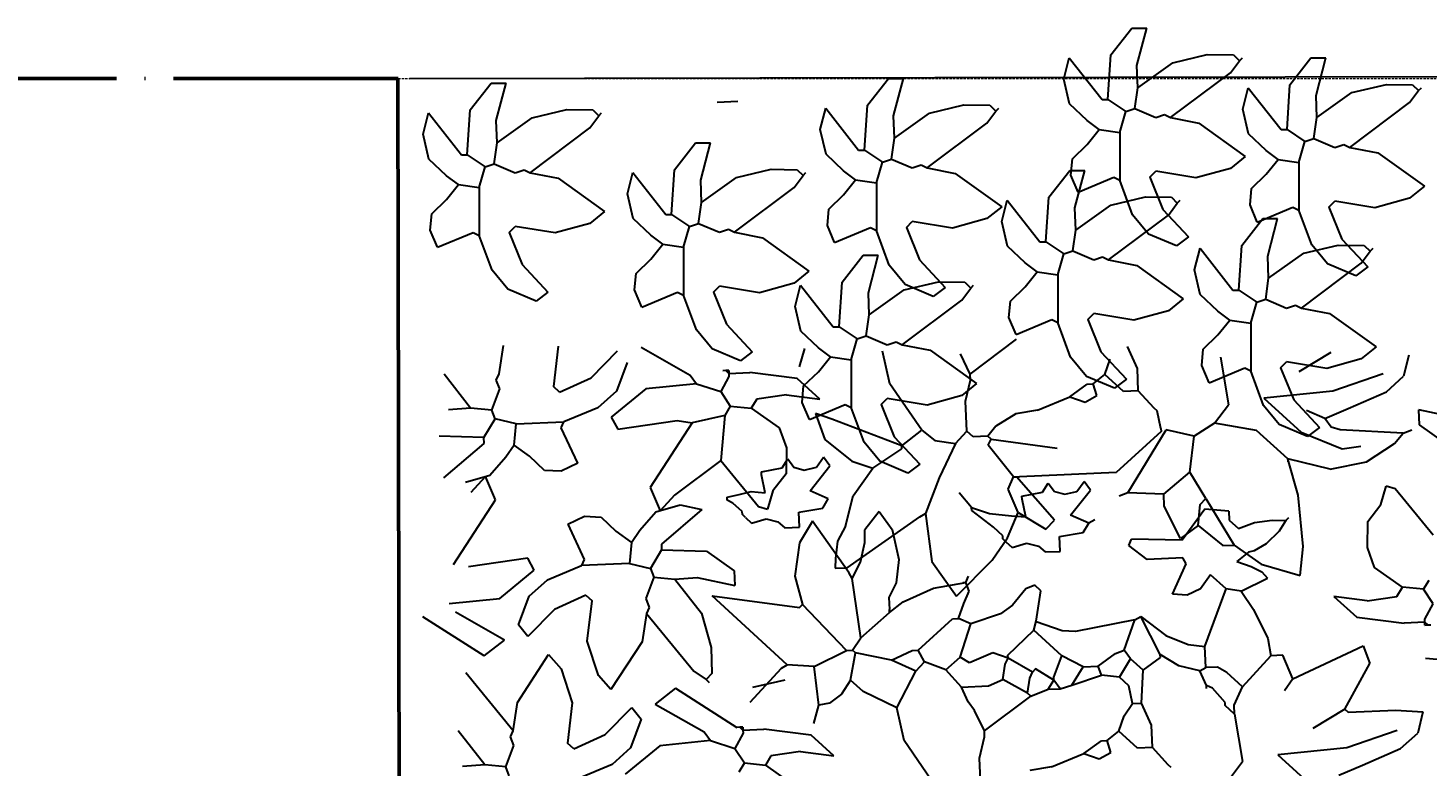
# Model space of a CAD drawing. Header units: inches. Extents: x 745 to 1928, y 308 to 2639.
# Drawn here: x 1504 to 1653.5, y 2534.8 to 2613.7 of the extents above; entities that cross this region are included whole.
import ezdxf

# ---------------------------------------------------------------- set-up
doc = ezdxf.new("R2010")
doc.units = ezdxf.units.IN
doc.header["$MEASUREMENT"] = 0
doc.linetypes.add('ACAD_ISO04W100', pattern=[30, 24, -3, 0, -3])
doc.linetypes.add('HIDDEN', pattern=[0.375, 0.25, -0.125])
for name, color, linetype, lineweight in [('A-FLOR-FTPT', 6, 'HIDDEN', 13), ('A-WALL-FULL', 7, 'Continuous', 50), ('G-ANNO-DIM', 90, 'Continuous', 18), ('G-HEDGE', 96, 'Continuous', 25)]:
    doc.layers.add(name, color=color, linetype=linetype, lineweight=lineweight)
doc.styles.add('ARIAL', font='arial.ttf')
doc.dimstyles.new('TICK_36', dxfattribs={"dimtxt": 10, "dimasz": 3.6, "dimexe": 1.8, "dimexo": 1.2, "dimgap": 1.8, "dimtad": 0, "dimdec": 0, "dimzin": 0, "dimdsep": 46, "dimtxsty": 'ARIAL', "dimblk": 'OBLIQUE', "dimcen": 1.8, "dimdle": 1.8, "dimclrd": 256, "dimclrt": 256, "dimadec": 0, "dimazin": 0, "dimtfac": 1, "dimtdec": 0, "dimtmove": 1, "dimatfit": 3, "dimldrblk": 'OPEN90', "dimfxl": 1, "dimtfill": 1, "dimtolj": 1, "dimtzin": 0, "dimarcsym": 0})

# ---------------------------------------------------------------- blocks, each defined once
blk = doc.blocks.new('_Oblique')
at = {"color": 0, "linetype": 'ByBlock', "lineweight": -2}
blk.add_line((-0.5, -0.5), (0.5, 0.5), dxfattribs=at)
blk = doc.blocks.new('*D37')
at = {"layer": 'Defpoints', "color": 0, "transparency": 16777216}
for p in [(1543.52, 2608.3), (1920.19, 2609.03), (1544.01, 2354.3)]:
    blk.add_point(p, dxfattribs=at)
at = {"layer": 'G-ANNO-DIM', "lineweight": -2, "transparency": 16777216}
for p, q in [((1920.19, 2610.83), (1920.41, 2498.85)), ((1920.69, 2353.23), (1920.46, 2473.03))]:
    blk.add_line(p, q, dxfattribs=at)
at = {"layer": 'G-ANNO-DIM', "color": 0, "lineweight": -2, "transparency": 16777216}
for p, q in [((1544.72, 2608.3), (1921.99, 2609.03)), ((1545.21, 2354.3), (1922.48, 2355.03))]:
    blk.add_line(p, q, dxfattribs=at)
at = {"layer": 'G-ANNO-DIM', "lineweight": -2, "transparency": 16777216, "xscale": 3.6, "yscale": 3.6, "zscale": 3.6}
for p, rotation in [((1920.19, 2609.03), 90.11050432522009), ((1920.68, 2355.03), 270.1105043252201)]:
    blk.add_blockref('_Oblique', p, dxfattribs=dict(at, rotation=rotation))
at = {"layer": 'G-ANNO-DIM', "transparency": 16777216, "insert": (1920.43, 2485.94), "char_height": 10, "attachment_point": 5, "rotation": 270.1105, "style": 'ARIAL', "bg_fill": 3, "box_fill_scale": 1.25, "bg_fill_color": 256, "bg_fill_true_color": 13158600, "bg_fill_transparency": 0}
blk.add_mtext('\\A1;254', dxfattribs=at)
blk = doc.blocks.new('_Open90')
at = {"color": 0, "linetype": 'ByBlock', "lineweight": -2}
for p, q in [((-0.5, 0.5), (0, 0)), ((0, 0), (-1, 0)), ((0, 0), (-0.5, -0.5))]:
    blk.add_line(p, q, dxfattribs=at)

msp = doc.modelspace()

# ---------------------------------------------------------------- linework, layer by layer
at = {"layer": 'A-FLOR-FTPT'}
msp.add_line((1543.52, 2608.3), (1839.01, 2608.3), dxfattribs=at)
at = {"layer": 'A-WALL-FULL', "linetype": 'ACAD_ISO04W100'}
msp.add_line((1543.52, 2608.3), (939.01, 2608.3), dxfattribs=at)
at = {"layer": 'A-WALL-FULL'}
msp.add_line((1544.01, 2354.3), (1543.46, 2608.3), dxfattribs=at)
at = {"layer": 'G-HEDGE'}
for p, q in [((1619.64, 2610.82), (1621.88, 2613.69)), ((1621.88, 2613.69), (1623.47, 2613.69)), ((1622.42, 2609.69), (1623.47, 2613.69)), ((1614.6, 2608.22), (1615.18, 2610.5)), ((1615.18, 2610.5), (1618.69, 2606.04)), ((1619.32, 2606.04), (1619.64, 2610.82)), ((1622.51, 2607.31), (1622.42, 2609.69)), ((1622.51, 2607.31), (1626.26, 2609.98)), ((1626.26, 2609.98), (1629.94, 2610.86)), ((1629.94, 2610.86), (1632.72, 2610.82)), ((1632.4, 2608.91), (1633.36, 2610.18)), ((1632.72, 2610.82), (1633.36, 2610.18)), ((1633.36, 2610.18), (1633.68, 2610.5)), ((1638.77, 2607.64), (1641.01, 2610.51)), ((1641.01, 2610.51), (1642.6, 2610.51)), ((1641.56, 2606.5), (1642.6, 2610.51)), ((1593.64, 2605.44), (1595.87, 2608.31)), ((1595.87, 2608.31), (1597.47, 2608.31)), ((1596.42, 2604.31), (1597.47, 2608.31)), ((1615.21, 2605.59), (1614.6, 2608.22)), ((1626.02, 2604.13), (1632.4, 2608.91)), ((1551.21, 2604.94), (1553.45, 2607.81)), ((1553.45, 2607.81), (1555.04, 2607.81)), ((1553.99, 2603.81), (1555.04, 2607.81)), ((1622.2, 2605.08), (1622.51, 2607.31)), ((1633.73, 2605.04), (1634.31, 2607.32)), ((1634.31, 2607.32), (1637.82, 2602.85)), ((1638.46, 2602.85), (1638.77, 2607.64)), ((1641.65, 2604.13), (1645.39, 2606.79)), ((1645.39, 2606.79), (1649.07, 2607.67)), ((1649.07, 2607.67), (1651.85, 2607.64)), ((1651.53, 2605.72), (1652.49, 2607)), ((1651.85, 2607.64), (1652.49, 2607)), ((1652.49, 2607), (1652.81, 2607.32)), ((1577.57, 2605.78), (1579.8, 2605.87)), ((1588.6, 2602.85), (1589.18, 2605.12)), ((1589.18, 2605.12), (1592.68, 2600.66)), ((1593.32, 2600.66), (1593.64, 2605.44)), ((1600.26, 2604.6), (1603.94, 2605.48)), ((1603.94, 2605.48), (1606.72, 2605.44)), ((1606.72, 2605.44), (1607.35, 2604.81)), ((1607.35, 2604.81), (1607.67, 2605.12)), ((1617.09, 2603.81), (1615.21, 2605.59)), ((1618.69, 2606.04), (1619.32, 2606.04)), ((1619.32, 2606.04), (1621.24, 2604.76)), ((1641.64, 2604.13), (1641.56, 2606.5)), ((1645.15, 2600.94), (1651.53, 2605.72)), ((1546.17, 2602.34), (1546.75, 2604.62)), ((1546.75, 2604.62), (1550.26, 2600.16)), ((1550.89, 2600.16), (1551.21, 2604.94)), ((1554.08, 2601.43), (1553.99, 2603.81)), ((1554.08, 2601.43), (1557.83, 2604.1)), ((1557.83, 2604.1), (1561.51, 2604.98)), ((1561.51, 2604.98), (1564.29, 2604.94)), ((1563.97, 2603.03), (1564.93, 2604.3)), ((1564.29, 2604.94), (1564.93, 2604.3)), ((1564.93, 2604.3), (1565.24, 2604.62)), ((1596.51, 2601.94), (1596.42, 2604.31)), ((1596.51, 2601.94), (1600.26, 2604.6)), ((1606.4, 2603.53), (1607.35, 2604.81)), ((1618.37, 2602.85), (1617.09, 2603.81)), ((1620.6, 2602.53), (1621.24, 2604.76)), ((1621.24, 2604.76), (1622.2, 2605.08)), ((1622.2, 2605.08), (1624.43, 2604.13)), ((1624.43, 2604.13), (1625.38, 2604.44)), ((1625.38, 2604.44), (1626.02, 2604.13)), ((1626.02, 2604.13), (1629.02, 2603.54)), ((1634.34, 2602.4), (1633.73, 2605.04)), ((1641.33, 2601.9), (1641.64, 2604.13)), ((1546.78, 2599.7), (1546.17, 2602.34)), ((1557.59, 2598.24), (1563.97, 2603.03)), ((1589.21, 2600.21), (1588.6, 2602.85)), ((1600.02, 2598.75), (1606.4, 2603.53)), ((1617.09, 2601.26), (1618.37, 2602.85)), ((1618.37, 2602.85), (1620.6, 2602.53)), ((1620.6, 2602.53), (1620.6, 2597.43)), ((1629.02, 2603.54), (1633.99, 2599.98)), ((1636.22, 2600.62), (1634.34, 2602.4)), ((1637.82, 2602.85), (1638.46, 2602.85)), ((1638.46, 2602.85), (1640.37, 2601.58)), ((1553.76, 2599.2), (1554.08, 2601.43)), ((1573.04, 2598.56), (1575.27, 2601.44)), ((1575.27, 2601.44), (1576.87, 2601.44)), ((1575.82, 2597.43), (1576.87, 2601.44)), ((1592.68, 2600.66), (1593.32, 2600.66)), ((1593.32, 2600.66), (1595.24, 2599.38)), ((1596.19, 2599.7), (1596.51, 2601.94)), ((1615.52, 2599.73), (1617.09, 2601.26)), ((1639.73, 2599.34), (1640.37, 2601.58)), ((1640.37, 2601.58), (1641.33, 2601.9)), ((1641.33, 2601.9), (1643.56, 2600.94)), ((1643.56, 2600.94), (1644.52, 2601.26)), ((1644.52, 2601.26), (1645.15, 2600.94)), ((1645.15, 2600.94), (1648.15, 2600.35)), ((1548.66, 2597.92), (1546.78, 2599.7)), ((1550.26, 2600.16), (1550.89, 2600.16)), ((1550.89, 2600.16), (1552.81, 2598.88)), ((1552.81, 2598.88), (1553.76, 2599.2)), ((1553.76, 2599.2), (1556, 2598.24)), ((1591.09, 2598.43), (1589.21, 2600.21)), ((1594.6, 2597.15), (1595.24, 2599.38)), ((1595.24, 2599.38), (1596.19, 2599.7)), ((1596.19, 2599.7), (1598.42, 2598.75)), ((1615.37, 2597.97), (1615.52, 2599.73)), ((1633.99, 2599.98), (1632.4, 2598.7)), ((1637.5, 2599.66), (1636.22, 2600.62)), ((1636.22, 2598.07), (1637.5, 2599.66)), ((1637.5, 2599.66), (1639.73, 2599.34)), ((1639.73, 2599.34), (1639.73, 2594.24)), ((1648.15, 2600.35), (1653.13, 2596.79)), ((1549.94, 2596.97), (1548.66, 2597.92)), ((1552.17, 2596.65), (1552.81, 2598.88)), ((1556, 2598.24), (1556.95, 2598.56)), ((1556.95, 2598.56), (1557.59, 2598.24)), ((1557.59, 2598.24), (1560.59, 2597.65)), ((1560.59, 2597.65), (1565.56, 2594.1)), ((1568, 2595.97), (1568.58, 2598.25)), ((1568.58, 2598.25), (1572.08, 2593.78)), ((1572.72, 2593.78), (1573.04, 2598.56)), ((1575.91, 2595.06), (1579.66, 2597.72)), ((1579.66, 2597.72), (1583.34, 2598.6)), ((1583.34, 2598.6), (1586.12, 2598.56)), ((1585.8, 2596.65), (1586.76, 2597.93)), ((1586.12, 2598.56), (1586.76, 2597.93)), ((1586.76, 2597.93), (1587.07, 2598.25)), ((1592.36, 2597.47), (1591.09, 2598.43)), ((1598.42, 2598.75), (1599.38, 2599.07)), ((1599.38, 2599.07), (1600.02, 2598.75)), ((1600.02, 2598.75), (1603.02, 2598.16)), ((1603.02, 2598.16), (1607.99, 2594.6)), ((1613.02, 2595.62), (1615.25, 2598.49)), ((1615.25, 2598.49), (1616.85, 2598.49)), ((1616.14, 2596.15), (1615.37, 2597.97)), ((1615.8, 2594.49), (1616.85, 2598.49)), ((1616.14, 2596.15), (1619.96, 2597.75)), ((1619.96, 2597.75), (1620.6, 2597.43)), ((1623.79, 2597.75), (1624.43, 2598.39)), ((1623.79, 2597.75), (1625.19, 2594.31)), ((1628.71, 2597.68), (1624.43, 2598.39)), ((1632.4, 2598.7), (1628.71, 2597.68)), ((1634.65, 2596.54), (1636.22, 2598.07)), ((1548.66, 2595.37), (1549.94, 2596.97)), ((1549.94, 2596.97), (1552.17, 2596.65)), ((1552.17, 2596.65), (1552.17, 2591.54)), ((1575.91, 2595.06), (1575.82, 2597.43)), ((1579.42, 2591.87), (1585.8, 2596.65)), ((1591.09, 2595.88), (1592.36, 2597.47)), ((1592.36, 2597.47), (1594.6, 2597.15)), ((1594.6, 2597.15), (1594.6, 2592.05)), ((1621.96, 2593.73), (1620.6, 2597.43)), ((1634.5, 2594.79), (1634.65, 2596.54)), ((1653.13, 2596.79), (1651.53, 2595.52)), ((1547.09, 2593.85), (1548.66, 2595.37)), ((1568.61, 2593.33), (1568, 2595.97)), ((1575.59, 2592.82), (1575.91, 2595.06)), ((1589.52, 2594.35), (1591.09, 2595.88)), ((1607.98, 2593.02), (1608.56, 2595.3)), ((1608.56, 2595.3), (1612.06, 2590.84)), ((1612.7, 2590.84), (1613.02, 2595.62)), ((1615.89, 2592.11), (1619.64, 2594.78)), ((1619.64, 2594.78), (1623.32, 2595.66)), ((1623.32, 2595.66), (1626.1, 2595.62)), ((1625.78, 2593.71), (1626.73, 2594.98)), ((1626.1, 2595.62), (1626.73, 2594.98)), ((1626.73, 2594.98), (1627.05, 2595.3)), ((1635.27, 2592.97), (1634.5, 2594.79)), ((1642.92, 2594.56), (1643.56, 2595.2)), ((1647.85, 2594.49), (1643.56, 2595.2)), ((1651.53, 2595.52), (1647.85, 2594.49)), ((1546.94, 2592.09), (1547.09, 2593.85)), ((1565.56, 2594.1), (1563.97, 2592.82)), ((1570.49, 2591.55), (1568.61, 2593.33)), ((1572.08, 2593.78), (1572.72, 2593.78)), ((1572.72, 2593.78), (1574.64, 2592.5)), ((1589.36, 2592.59), (1589.52, 2594.35)), ((1606.4, 2593.33), (1602.71, 2592.3)), ((1607.99, 2594.6), (1606.4, 2593.33)), ((1615.89, 2592.11), (1615.8, 2594.49)), ((1619.4, 2588.93), (1625.78, 2593.71)), ((1623.65, 2591.68), (1621.96, 2593.73)), ((1625.19, 2594.31), (1627.94, 2591.37)), ((1633.62, 2590.47), (1635.86, 2593.34)), ((1635.27, 2592.97), (1639.09, 2594.56)), ((1635.86, 2593.34), (1637.45, 2593.34)), ((1636.4, 2589.34), (1637.45, 2593.34)), ((1639.09, 2594.56), (1639.73, 2594.24)), ((1641.1, 2590.54), (1639.73, 2594.24)), ((1642.92, 2594.56), (1644.32, 2591.13)), ((1547.7, 2590.27), (1546.94, 2592.09)), ((1547.7, 2590.27), (1551.53, 2591.86)), ((1551.53, 2591.86), (1552.17, 2591.54)), ((1555.36, 2591.86), (1556, 2592.5)), ((1555.36, 2591.86), (1556.75, 2588.43)), ((1560.28, 2591.8), (1556, 2592.5)), ((1563.97, 2592.82), (1560.28, 2591.8)), ((1574, 2590.27), (1574.64, 2592.5)), ((1574.64, 2592.5), (1575.59, 2592.82)), ((1575.59, 2592.82), (1577.83, 2591.87)), ((1577.83, 2591.87), (1578.78, 2592.19)), ((1578.78, 2592.19), (1579.42, 2591.87)), ((1579.42, 2591.87), (1582.42, 2591.28)), ((1590.13, 2590.77), (1589.36, 2592.59)), ((1590.13, 2590.77), (1593.96, 2592.37)), ((1593.96, 2592.37), (1594.6, 2592.05)), ((1595.96, 2588.35), (1594.6, 2592.05)), ((1597.79, 2592.37), (1598.42, 2593.01)), ((1597.79, 2592.37), (1599.18, 2588.93)), ((1602.71, 2592.3), (1598.42, 2593.01)), ((1608.59, 2590.39), (1607.98, 2593.02)), ((1615.57, 2589.88), (1615.89, 2592.11)), ((1626.66, 2590.41), (1623.65, 2591.68)), ((1553.53, 2587.84), (1552.17, 2591.54)), ((1571.77, 2590.59), (1570.49, 2591.55)), ((1570.49, 2589), (1571.77, 2590.59)), ((1571.77, 2590.59), (1574, 2590.27)), ((1574, 2590.27), (1574, 2585.17)), ((1582.42, 2591.28), (1587.39, 2587.72)), ((1610.47, 2588.61), (1608.59, 2590.39)), ((1612.06, 2590.84), (1612.7, 2590.84)), ((1612.7, 2590.84), (1614.62, 2589.56)), ((1627.94, 2591.37), (1626.66, 2590.41)), ((1633.31, 2585.69), (1633.62, 2590.47)), ((1640.24, 2589.63), (1643.92, 2590.51)), ((1642.78, 2588.49), (1641.1, 2590.54)), ((1643.92, 2590.51), (1646.7, 2590.47)), ((1644.32, 2591.13), (1647.07, 2588.18)), ((1646.7, 2590.47), (1647.34, 2589.84)), ((1568.92, 2587.47), (1570.49, 2589)), ((1590.95, 2586.55), (1593.18, 2589.42)), ((1593.18, 2589.42), (1594.77, 2589.42)), ((1593.73, 2585.42), (1594.77, 2589.42)), ((1599.18, 2588.93), (1601.93, 2585.99)), ((1613.98, 2587.33), (1614.62, 2589.56)), ((1614.62, 2589.56), (1615.57, 2589.88)), ((1615.57, 2589.88), (1617.8, 2588.93)), ((1617.8, 2588.93), (1618.76, 2589.24)), ((1618.76, 2589.24), (1619.4, 2588.93)), ((1619.4, 2588.93), (1622.4, 2588.34)), ((1628.58, 2587.88), (1629.16, 2590.16)), ((1629.16, 2590.16), (1632.67, 2585.69)), ((1636.49, 2586.97), (1636.4, 2589.34)), ((1636.49, 2586.97), (1640.24, 2589.63)), ((1646.38, 2588.56), (1647.34, 2589.84)), ((1647.34, 2589.84), (1647.66, 2590.16)), ((1555.22, 2585.79), (1553.53, 2587.84)), ((1556.75, 2588.43), (1559.5, 2585.48)), ((1568.76, 2585.72), (1568.92, 2587.47)), ((1587.39, 2587.72), (1585.8, 2586.45)), ((1597.65, 2586.3), (1595.96, 2588.35)), ((1611.75, 2587.65), (1610.47, 2588.61)), ((1610.47, 2586.06), (1611.75, 2587.65)), ((1611.75, 2587.65), (1613.98, 2587.33)), ((1613.98, 2587.33), (1613.98, 2582.23)), ((1622.4, 2588.34), (1627.37, 2584.78)), ((1629.19, 2585.24), (1628.58, 2587.88)), ((1640, 2583.78), (1646.38, 2588.56)), ((1645.79, 2587.23), (1642.78, 2588.49)), ((1647.07, 2588.18), (1645.79, 2587.23)), ((1558.23, 2584.53), (1555.22, 2585.79)), ((1569.53, 2583.89), (1568.76, 2585.72)), ((1577.19, 2585.49), (1577.83, 2586.13)), ((1582.11, 2585.42), (1577.83, 2586.13)), ((1585.8, 2586.45), (1582.11, 2585.42)), ((1585.9, 2583.95), (1586.48, 2586.23)), ((1586.48, 2586.23), (1589.99, 2581.77)), ((1590.63, 2581.77), (1590.95, 2586.55)), ((1593.82, 2583.04), (1597.56, 2585.71)), ((1597.56, 2585.71), (1601.24, 2586.59)), ((1600.66, 2585.03), (1597.65, 2586.3)), ((1601.93, 2585.99), (1600.66, 2585.03)), ((1601.24, 2586.59), (1604.02, 2586.55)), ((1603.7, 2584.64), (1604.66, 2585.91)), ((1604.02, 2586.55), (1604.66, 2585.91)), ((1604.66, 2585.91), (1604.98, 2586.23)), ((1608.9, 2584.53), (1610.47, 2586.06)), ((1632.67, 2585.69), (1633.31, 2585.69)), ((1633.31, 2585.69), (1635.22, 2584.41)), ((1636.18, 2584.73), (1636.49, 2586.97)), ((1559.5, 2585.48), (1558.23, 2584.53)), ((1569.53, 2583.89), (1573.36, 2585.49)), ((1573.36, 2585.49), (1574, 2585.17)), ((1575.36, 2581.47), (1574, 2585.17)), ((1577.19, 2585.49), (1578.58, 2582.05)), ((1593.82, 2583.04), (1593.73, 2585.42)), ((1597.33, 2579.85), (1603.7, 2584.64)), ((1608.74, 2582.77), (1608.9, 2584.53)), ((1627.37, 2584.78), (1625.78, 2583.5)), ((1631.07, 2583.46), (1629.19, 2585.24)), ((1634.58, 2582.18), (1635.22, 2584.41)), ((1635.22, 2584.41), (1636.18, 2584.73)), ((1636.18, 2584.73), (1638.41, 2583.78)), ((1586.52, 2581.32), (1585.9, 2583.95)), ((1593.5, 2580.81), (1593.82, 2583.04)), ((1609.51, 2580.95), (1608.74, 2582.77)), ((1617.17, 2582.55), (1617.8, 2583.19)), ((1622.09, 2582.48), (1617.8, 2583.19)), ((1625.78, 2583.5), (1622.09, 2582.48)), ((1632.35, 2582.5), (1631.07, 2583.46)), ((1638.41, 2583.78), (1639.36, 2584.1)), ((1639.36, 2584.1), (1640, 2583.78)), ((1640, 2583.78), (1643, 2583.19)), ((1643, 2583.19), (1647.98, 2579.63)), ((1577.05, 2579.42), (1575.36, 2581.47)), ((1578.58, 2582.05), (1581.33, 2579.11)), ((1588.4, 2579.54), (1586.52, 2581.32)), ((1589.99, 2581.77), (1590.63, 2581.77)), ((1590.63, 2581.77), (1592.54, 2580.49)), ((1609.51, 2580.95), (1613.34, 2582.55)), ((1613.34, 2582.55), (1613.98, 2582.23)), ((1615.34, 2578.53), (1613.98, 2582.23)), ((1617.17, 2582.55), (1618.56, 2579.11)), ((1631.07, 2580.91), (1632.35, 2582.5)), ((1632.35, 2582.5), (1634.58, 2582.18)), ((1634.58, 2582.18), (1634.58, 2577.08)), ((1554.28, 2576.74), (1554.74, 2579.77)), ((1560.61, 2579.71), (1560.09, 2575.4)), ((1591.9, 2578.26), (1592.54, 2580.49)), ((1592.54, 2580.49), (1593.5, 2580.81)), ((1593.5, 2580.81), (1595.73, 2579.85)), ((1595.73, 2579.85), (1596.69, 2580.17)), ((1596.69, 2580.17), (1597.33, 2579.85)), ((1597.33, 2579.85), (1600.32, 2579.27)), ((1604.62, 2576.71), (1609.56, 2580.44)), ((1629.5, 2579.38), (1631.07, 2580.91)), ((1564.13, 2576.34), (1566.95, 2579.21)), ((1569.45, 2579.59), (1574.69, 2576.62)), ((1580.06, 2578.15), (1577.05, 2579.42)), ((1581.33, 2579.11), (1580.06, 2578.15)), ((1586.39, 2577.51), (1586.94, 2579.45)), ((1589.67, 2578.58), (1588.4, 2579.54)), ((1588.4, 2576.98), (1589.67, 2578.58)), ((1589.67, 2578.58), (1591.9, 2578.26)), ((1591.9, 2578.26), (1591.9, 2573.16)), ((1596.04, 2575.7), (1595.25, 2579.18)), ((1600.32, 2579.27), (1605.3, 2575.71)), ((1604.62, 2576.71), (1603.56, 2578.9)), ((1617.03, 2576.48), (1615.34, 2578.53)), ((1618.56, 2579.11), (1621.31, 2576.17)), ((1618.98, 2576.7), (1619.55, 2578.32)), ((1622.47, 2577.34), (1621.41, 2579.68)), ((1629.35, 2577.63), (1629.5, 2579.38)), ((1631.35, 2578.52), (1632.21, 2573.45)), ((1643.14, 2579.03), (1639.72, 2576.97)), ((1646.38, 2578.36), (1642.69, 2577.33)), ((1647.98, 2579.63), (1646.38, 2578.36)), ((1651.45, 2578.76), (1650.91, 2576.5)), ((1551.25, 2573.1), (1548.42, 2576.73)), ((1553.99, 2576.09), (1554.28, 2576.74)), ((1567.96, 2577.98), (1566.83, 2574.92)), ((1578.5, 2577.11), (1578.18, 2577.09)), ((1578.82, 2577.12), (1578.5, 2577.11)), ((1578.5, 2577.11), (1578.83, 2576.8)), ((1578.82, 2577.12), (1578.83, 2576.8)), ((1578.83, 2576.8), (1581.06, 2576.9)), ((1578.83, 2576.8), (1578.84, 2576.48)), ((1586.11, 2576.26), (1581.06, 2576.9)), ((1586.82, 2575.46), (1588.4, 2576.98)), ((1604.65, 2576.08), (1604.62, 2576.71)), ((1622.57, 2574.94), (1622.47, 2577.34)), ((1630.12, 2575.8), (1629.35, 2577.63)), ((1630.12, 2575.8), (1633.94, 2577.4)), ((1633.94, 2577.4), (1634.58, 2577.08)), ((1635.94, 2573.38), (1634.58, 2577.08)), ((1637.77, 2577.4), (1638.41, 2578.04)), ((1637.77, 2577.4), (1639.17, 2573.96)), ((1642.69, 2577.33), (1638.41, 2578.04)), ((1648.72, 2576.77), (1643.35, 2574.9)), ((1554.35, 2575.15), (1553.99, 2576.09)), ((1560.75, 2574.79), (1560.09, 2575.4)), ((1560.75, 2574.79), (1564.13, 2576.34)), ((1575.37, 2575.69), (1569.97, 2575.14)), ((1574.69, 2576.62), (1575.37, 2575.69)), ((1575.37, 2575.69), (1577.96, 2574.85)), ((1578.84, 2576.48), (1577.96, 2574.85)), ((1588.55, 2574.06), (1586.11, 2576.26)), ((1586.67, 2573.7), (1586.82, 2575.46)), ((1599.45, 2570.74), (1596.04, 2575.7)), ((1605.3, 2575.71), (1603.7, 2574.43)), ((1604.11, 2573.82), (1604.65, 2576.08)), ((1615.26, 2574.3), (1617.11, 2575.66)), ((1620.04, 2575.21), (1617.03, 2576.48)), ((1617.11, 2575.66), (1617.75, 2575.69)), ((1617.75, 2575.69), (1618.98, 2576.7)), ((1618.12, 2574.43), (1617.75, 2575.69)), ((1620.98, 2574.87), (1618.98, 2576.7)), ((1621.31, 2576.17), (1620.04, 2575.21)), ((1649.07, 2574.82), (1650.91, 2576.5)), ((1553.5, 2572.88), (1554.35, 2575.15)), ((1566.83, 2574.92), (1564.85, 2573.14)), ((1569.97, 2575.14), (1566.27, 2572.11)), ((1577.96, 2574.85), (1578.98, 2573.3)), ((1581.82, 2574.06), (1581.23, 2573.08)), ((1584.99, 2574.52), (1581.82, 2574.06)), ((1584.99, 2574.52), (1588.55, 2574.06)), ((1595.09, 2573.48), (1595.73, 2574.11)), ((1600.02, 2573.41), (1595.73, 2574.11)), ((1603.7, 2574.43), (1600.02, 2573.41)), ((1604.25, 2570.63), (1604.11, 2573.82)), ((1611.81, 2572.88), (1615.26, 2574.3)), ((1615.26, 2574.3), (1616.88, 2573.74)), ((1616.88, 2573.74), (1618.12, 2574.43)), ((1622.57, 2574.94), (1620.98, 2574.87)), ((1624.25, 2573.1), (1622.57, 2574.94)), ((1643.35, 2574.9), (1635.98, 2574.17)), ((1635.98, 2574.17), (1639.97, 2570.53)), ((1639.17, 2573.96), (1641.92, 2571.02)), ((1645, 2573.05), (1649.07, 2574.82)), ((1551.25, 2573.1), (1548.88, 2572.91)), ((1553.5, 2572.88), (1551.25, 2573.1)), ((1553.86, 2571.94), (1553.5, 2572.88)), ((1564.85, 2573.14), (1561.21, 2571.62)), ((1578.39, 2572.32), (1574.91, 2571.52)), ((1578.39, 2572.32), (1577.96, 2567.51)), ((1578.98, 2573.3), (1578.39, 2572.32)), ((1578.98, 2573.3), (1581.23, 2573.08)), ((1581.23, 2573.08), (1584.19, 2570.97)), ((1587.44, 2571.88), (1586.67, 2573.7)), ((1587.44, 2571.88), (1591.27, 2573.48)), ((1589.82, 2571.92), (1588.07, 2572.53)), ((1588.07, 2572.53), (1589.09, 2569.74)), ((1591.27, 2573.48), (1591.9, 2573.16)), ((1593.27, 2569.46), (1591.9, 2573.16)), ((1595.09, 2573.48), (1596.49, 2570.04)), ((1609.49, 2572.47), (1607.35, 2571.15)), ((1611.81, 2572.88), (1609.49, 2572.47)), ((1624.58, 2572.8), (1624.25, 2573.1)), ((1624.98, 2570.9), (1624.58, 2572.8)), ((1630.7, 2571.47), (1632.21, 2573.45)), ((1637.63, 2571.33), (1635.94, 2573.38)), ((1642.49, 2571.98), (1640.54, 2572.85)), ((1642.49, 2571.98), (1645, 2573.05)), ((1652.6, 2571.32), (1652.53, 2572.91)), ((1656.57, 2572.04), (1652.53, 2572.91)), ((1552.66, 2569.97), (1553.86, 2571.94)), ((1556.11, 2571.4), (1553.86, 2571.94)), ((1555.89, 2569.15), (1556.11, 2571.4)), ((1556.11, 2571.4), (1561.21, 2571.62)), ((1560.92, 2570.97), (1561.21, 2571.62)), ((1562.68, 2567.22), (1560.92, 2570.97)), ((1566.27, 2572.11), (1566.96, 2570.86)), ((1566.96, 2570.86), (1573.3, 2571.77)), ((1574.91, 2571.52), (1570.42, 2564.63)), ((1573.3, 2571.77), (1574.91, 2571.52)), ((1584.19, 2570.97), (1584.97, 2568.84)), ((1597.29, 2569.05), (1589.82, 2571.92)), ((1597.29, 2569.05), (1599.45, 2570.74)), ((1599.45, 2570.74), (1600.82, 2569.64)), ((1607.35, 2571.15), (1606.5, 2570.09)), ((1621.45, 2564.04), (1625.53, 2570.77)), ((1624.98, 2570.9), (1625, 2570.58)), ((1628.53, 2570.1), (1625.53, 2570.77)), ((1630.7, 2571.47), (1628.53, 2570.1)), ((1635.21, 2570.71), (1630.7, 2571.47)), ((1640.64, 2570.06), (1637.63, 2571.33)), ((1641.92, 2571.02), (1640.64, 2570.06)), ((1643.17, 2571.05), (1642.49, 2571.98)), ((1644.14, 2570.78), (1643.17, 2571.05)), ((1650.86, 2570.43), (1644.14, 2570.78)), ((1650.86, 2570.43), (1651.8, 2570.79)), ((1655.56, 2569.21), (1652.6, 2571.32)), ((1552.66, 2569.97), (1547.87, 2570.08)), ((1548.39, 2565.63), (1552.69, 2569.33)), ((1552.69, 2569.33), (1552.66, 2569.97)), ((1589.09, 2569.74), (1591.98, 2567.41)), ((1594.95, 2567.41), (1593.27, 2569.46)), ((1596.49, 2570.04), (1599.24, 2567.1)), ((1600.82, 2569.64), (1603.03, 2569.3)), ((1603.03, 2569.3), (1601.29, 2565.66)), ((1603.03, 2569.3), (1604.25, 2570.63)), ((1604.91, 2570.02), (1604.25, 2570.63)), ((1606.5, 2570.09), (1604.91, 2570.02)), ((1606.84, 2569.79), (1606.5, 2570.09)), ((1606.54, 2569.14), (1606.84, 2569.79)), ((1606.84, 2569.79), (1613.9, 2568.82)), ((1625, 2570.58), (1620.21, 2566.22)), ((1628.06, 2566.24), (1628.53, 2570.1)), ((1638.53, 2567.66), (1635.21, 2570.71)), ((1639.97, 2570.53), (1644.33, 2568.75)), ((1646.95, 2567.35), (1649.94, 2569.32)), ((1649.94, 2569.32), (1650.86, 2570.43)), ((1554.99, 2567.84), (1553.29, 2565.88)), ((1555.89, 2569.15), (1554.99, 2567.84)), ((1557.54, 2567.95), (1555.89, 2569.15)), ((1559.13, 2566.44), (1557.54, 2567.95)), ((1584.97, 2568.84), (1584.94, 2566.07)), ((1588.18, 2566.77), (1588.94, 2567.85)), ((1589.62, 2566.92), (1588.94, 2567.85)), ((1594.2, 2566.68), (1597.3, 2568.73)), ((1597.3, 2568.73), (1597.29, 2569.05)), ((1609.25, 2565.74), (1606.54, 2569.14)), ((1644.33, 2568.75), (1646.33, 2569.04)), ((1560.9, 2566.37), (1559.13, 2566.44)), ((1562.68, 2567.22), (1560.9, 2566.37)), ((1577.96, 2567.51), (1573.01, 2563.78)), ((1577.96, 2567.51), (1582, 2562.58)), ((1582.3, 2566.28), (1584.52, 2566.7)), ((1582.32, 2565.96), (1582.3, 2566.28)), ((1584.52, 2566.7), (1585.12, 2567.68)), ((1585.12, 2567.68), (1585.78, 2566.78)), ((1585.78, 2566.78), (1586.88, 2566.48)), ((1586.88, 2566.48), (1588.18, 2566.77)), ((1587.5, 2564.27), (1589.62, 2566.92)), ((1591.98, 2567.41), (1594.2, 2566.68)), ((1592.1, 2563.72), (1594.2, 2566.68)), ((1597.96, 2566.14), (1594.95, 2567.41)), ((1599.24, 2567.1), (1597.96, 2566.14)), ((1625.29, 2563.89), (1628.06, 2566.24)), ((1629.78, 2563.45), (1628.06, 2566.24)), ((1638.53, 2567.66), (1638.54, 2567.34)), ((1643.05, 2566.58), (1638.53, 2567.66)), ((1639.63, 2563.8), (1638.53, 2567.66)), ((1643.05, 2566.58), (1646.95, 2567.35)), ((1553.29, 2565.88), (1550.69, 2565.15)), ((1551.3, 2564.13), (1552.83, 2565.79)), ((1553.89, 2563.28), (1552.83, 2565.79)), ((1582.72, 2564.06), (1582.32, 2565.96)), ((1584.94, 2566.07), (1583.53, 2564.24)), ((1601.29, 2565.66), (1599.84, 2561.82)), ((1608.66, 2564.44), (1609.25, 2565.74)), ((1609.25, 2565.74), (1609.57, 2565.76)), ((1609.57, 2565.76), (1609.88, 2565.77)), ((1613.6, 2561.14), (1609.57, 2565.76)), ((1620.21, 2566.22), (1609.88, 2565.77)), ((1612.35, 2564.1), (1612.95, 2565.08)), ((1612.95, 2565.08), (1613.61, 2564.18)), ((1616.01, 2564.17), (1616.77, 2565.25)), ((1617.45, 2564.32), (1616.77, 2565.25)), ((1549.4, 2556.38), (1553.89, 2563.28)), ((1570.42, 2564.63), (1571.49, 2562.12)), ((1573.01, 2563.78), (1571.49, 2562.12)), ((1578.64, 2563.59), (1579.94, 2563.88)), ((1578.65, 2563.27), (1578.64, 2563.59)), ((1579.26, 2562.95), (1578.65, 2563.27)), ((1579.94, 2563.88), (1581.2, 2564.18)), ((1581.2, 2564.18), (1582.72, 2564.06)), ((1583.53, 2564.24), (1582.97, 2562.3)), ((1589.45, 2563.4), (1587.5, 2564.27)), ((1588.86, 2562.42), (1589.45, 2563.4)), ((1591.28, 2560.49), (1592.1, 2563.72)), ((1604.76, 2562.49), (1603.42, 2564.03)), ((1609.73, 2561.93), (1608.66, 2564.44)), ((1610.13, 2563.68), (1612.35, 2564.1)), ((1610.15, 2563.36), (1610.13, 2563.68)), ((1610.55, 2561.47), (1610.15, 2563.36)), ((1613.61, 2564.18), (1614.71, 2563.89)), ((1614.71, 2563.89), (1616.01, 2564.17)), ((1615.33, 2561.67), (1617.45, 2564.32)), ((1621.45, 2564.04), (1620.51, 2563.68)), ((1625.29, 2563.89), (1621.45, 2564.04)), ((1625.34, 2562.61), (1625.29, 2563.89)), ((1629.17, 2562.78), (1629.78, 2563.45)), ((1629.78, 2563.45), (1632.82, 2558.44)), ((1640.16, 2558.3), (1639.63, 2563.8)), ((1648.48, 2562.8), (1649.03, 2564.74)), ((1650, 2564.46), (1649.03, 2564.74)), ((1654.05, 2559.53), (1650, 2564.46)), ((1569.32, 2560.07), (1571.02, 2562.02)), ((1571.02, 2562.02), (1573.63, 2562.75)), ((1575.93, 2562.27), (1571.62, 2558.57)), ((1573.63, 2562.75), (1575.93, 2562.27)), ((1580.25, 2562.04), (1579.26, 2562.95)), ((1580.27, 2561.72), (1580.25, 2562.04)), ((1582, 2562.58), (1582.97, 2562.3)), ((1586.32, 2561.99), (1588.86, 2562.42)), ((1586.39, 2560.39), (1586.32, 2561.99)), ((1594.88, 2562.06), (1593.37, 2560.08)), ((1594.88, 2562.06), (1596.28, 2560.11)), ((1599.22, 2561.48), (1599.84, 2561.82)), ((1599.84, 2561.82), (1600.5, 2556.72)), ((1604.77, 2562.17), (1604.76, 2562.49)), ((1604.76, 2562.49), (1606.68, 2561.82)), ((1607.09, 2560.36), (1604.77, 2562.17)), ((1606.68, 2561.82), (1609.03, 2561.58)), ((1608.6, 2559.23), (1609.73, 2561.93)), ((1609.73, 2561.93), (1612.68, 2560.15)), ((1627.09, 2559.18), (1625.34, 2562.61)), ((1629.67, 2562.3), (1627.26, 2559)), ((1628.95, 2560.54), (1629.17, 2562.78)), ((1632.23, 2562.09), (1629.67, 2562.3)), ((1632.23, 2562.09), (1632.27, 2561.14)), ((1647.07, 2560.97), (1648.48, 2562.8)), ((1561.63, 2560.69), (1563.42, 2561.54)), ((1561.63, 2560.69), (1563.39, 2556.94)), ((1563.42, 2561.54), (1565.18, 2561.46)), ((1565.18, 2561.46), (1566.77, 2559.96)), ((1580.6, 2561.42), (1580.27, 2561.72)), ((1580.6, 2561.42), (1581.26, 2560.81)), ((1581.26, 2560.81), (1582.8, 2561.28)), ((1582.8, 2561.28), (1584.07, 2560.93)), ((1584.07, 2560.93), (1584.8, 2560.32)), ((1584.8, 2560.32), (1586.39, 2560.39)), ((1587.77, 2561), (1586.36, 2558.71)), ((1591.66, 2555.53), (1587.77, 2561)), ((1591.28, 2560.49), (1590.44, 2558.89)), ((1591.48, 2556.03), (1599.22, 2561.48)), ((1608.08, 2559.44), (1607.09, 2560.36)), ((1609.03, 2561.58), (1610.55, 2561.47)), ((1612.68, 2560.15), (1613.6, 2561.14)), ((1617.28, 2560.8), (1615.33, 2561.67)), ((1616.69, 2559.82), (1617.28, 2560.8)), ((1617.91, 2561.15), (1617.28, 2560.8)), ((1628.95, 2560.54), (1627.09, 2559.18)), ((1628.95, 2560.54), (1631.59, 2558.42)), ((1632.27, 2561.14), (1633.27, 2560.22)), ((1633.27, 2560.22), (1634.99, 2560.87)), ((1634.99, 2560.87), (1636.86, 2561.14)), ((1636.86, 2561.14), (1638.34, 2561.08)), ((1638.34, 2561.08), (1637.61, 2559.94)), ((1638.34, 2561.08), (1638.64, 2561.41)), ((1647.04, 2558.2), (1647.07, 2560.97)), ((1566.77, 2559.96), (1568.42, 2558.75)), ((1568.42, 2558.75), (1569.32, 2560.07)), ((1590.44, 2558.89), (1590.23, 2557.04)), ((1593.34, 2558.73), (1593.37, 2560.08)), ((1596.28, 2560.11), (1596.97, 2556.94)), ((1606.95, 2556.85), (1608.6, 2559.23)), ((1608.1, 2559.12), (1608.08, 2559.44)), ((1608.43, 2558.82), (1608.1, 2559.12)), ((1608.43, 2558.82), (1609.1, 2558.21)), ((1614.15, 2559.39), (1616.69, 2559.82)), ((1614.22, 2557.79), (1614.15, 2559.39)), ((1621.54, 2558.43), (1621.83, 2559.08)), ((1627.26, 2559), (1621.83, 2559.08)), ((1637.61, 2559.94), (1636.21, 2558.59)), ((1568.42, 2558.75), (1568.2, 2556.51)), ((1571.65, 2557.94), (1570.46, 2555.97)), ((1571.62, 2558.57), (1571.65, 2557.94)), ((1571.65, 2557.94), (1576.44, 2557.83)), ((1576.44, 2557.83), (1579.41, 2555.72)), ((1586.36, 2558.71), (1585.86, 2555.15)), ((1592.89, 2556.65), (1593.34, 2558.73)), ((1609.1, 2558.21), (1610.63, 2558.68)), ((1610.63, 2558.68), (1611.9, 2558.34)), ((1611.9, 2558.34), (1612.63, 2557.73)), ((1612.63, 2557.73), (1614.22, 2557.79)), ((1623.52, 2556.92), (1621.54, 2558.43)), ((1631.59, 2558.42), (1632.87, 2558.47)), ((1632.82, 2558.44), (1635.7, 2556.41)), ((1634.34, 2557.71), (1633.1, 2556.7)), ((1634.95, 2557.86), (1634.34, 2557.71)), ((1636.21, 2558.59), (1634.95, 2557.86)), ((1639.85, 2555.21), (1640.16, 2558.3)), ((1647.81, 2556.07), (1647.04, 2558.2)), ((1557.36, 2557.05), (1551.01, 2556.13)), ((1554.35, 2552.77), (1558.05, 2555.8)), ((1558.05, 2555.8), (1557.36, 2557.05)), ((1559.46, 2554.76), (1563.1, 2556.29)), ((1563.39, 2556.94), (1563.1, 2556.29)), ((1568.2, 2556.51), (1563.1, 2556.29)), ((1568.2, 2556.51), (1570.46, 2555.97)), ((1570.46, 2555.97), (1570.82, 2555.03)), ((1590.23, 2557.04), (1590.2, 2555.98)), ((1590.2, 2555.98), (1591.48, 2556.03)), ((1592, 2554.91), (1592.89, 2556.65)), ((1596.97, 2556.94), (1596.69, 2554.42)), ((1600.5, 2556.72), (1603.16, 2553)), ((1603.16, 2553), (1606.95, 2556.85)), ((1627.34, 2557.09), (1623.52, 2556.92)), ((1626.23, 2553.21), (1627.69, 2556.47)), ((1627.69, 2556.47), (1627.34, 2557.09)), ((1633.1, 2556.7), (1634.61, 2556.19)), ((1634.61, 2556.19), (1635.75, 2555.62)), ((1635.7, 2556.41), (1639.85, 2555.21)), ((1650.78, 2553.96), (1647.81, 2556.07)), ((1557.49, 2552.99), (1559.46, 2554.76)), ((1570.82, 2555.03), (1569.96, 2552.76)), ((1570.82, 2555.03), (1573.06, 2554.81)), ((1573.06, 2554.81), (1575.43, 2555)), ((1573.06, 2554.81), (1575.89, 2551.18)), ((1575.43, 2555), (1579.48, 2554.13)), ((1579.41, 2555.72), (1579.48, 2554.13)), ((1585.86, 2555.15), (1586.7, 2552.13)), ((1592, 2554.91), (1591.66, 2555.53)), ((1592.92, 2548.57), (1592, 2554.91)), ((1596.69, 2554.42), (1595.92, 2552.85)), ((1600.7, 2553.85), (1604.15, 2554.48)), ((1603.83, 2554.47), (1604.15, 2554.48)), ((1604.15, 2554.48), (1604.44, 2555.13)), ((1604.51, 2553.54), (1604.15, 2554.48)), ((1630.29, 2555.3), (1629.2, 2553.8)), ((1631.95, 2553.78), (1630.29, 2555.3)), ((1633.56, 2553.53), (1636.37, 2554.93)), ((1635.75, 2555.62), (1636.37, 2554.93)), ((1653.02, 2553.74), (1653.62, 2554.72)), ((1556.36, 2549.93), (1557.49, 2552.99)), ((1563.56, 2553.11), (1560.19, 2551.57)), ((1563.56, 2553.11), (1564.23, 2552.51)), ((1577.04, 2553.03), (1586.39, 2551.79)), ((1585.06, 2545.67), (1577.04, 2553.03)), ((1595.92, 2552.85), (1595.98, 2551.57)), ((1597.44, 2552.39), (1600.7, 2553.85)), ((1603.93, 2552.24), (1604.51, 2553.54)), ((1610.57, 2553.8), (1609.12, 2552.05)), ((1611.51, 2554.17), (1610.57, 2553.8)), ((1612.17, 2553.56), (1611.51, 2554.17)), ((1611.67, 2550.34), (1612.17, 2553.56)), ((1627.77, 2553.13), (1626.23, 2553.21)), ((1629.2, 2553.8), (1627.77, 2553.13)), ((1629.67, 2547.62), (1631.95, 2553.78)), ((1633.56, 2553.53), (1631.95, 2553.78)), ((1633.56, 2553.53), (1634.87, 2551.59)), ((1647.01, 2552.52), (1643.46, 2552.98)), ((1643.46, 2552.98), (1645.9, 2550.78)), ((1647.01, 2552.52), (1650.18, 2552.98)), ((1650.18, 2552.98), (1650.78, 2553.96)), ((1653.02, 2553.74), (1650.78, 2553.96)), ((1654.05, 2552.19), (1653.02, 2553.74)), ((1548.95, 2552.21), (1554.35, 2552.77)), ((1554.86, 2548.32), (1549.63, 2551.28)), ((1560.19, 2551.57), (1557.37, 2548.69)), ((1563.71, 2548.19), (1564.23, 2552.51)), ((1569.96, 2552.76), (1570.32, 2551.81)), ((1570.32, 2551.81), (1570.03, 2551.16)), ((1586.39, 2551.79), (1586.7, 2552.13)), ((1591.38, 2547.22), (1586.7, 2552.13)), ((1595.99, 2551.25), (1595.98, 2551.57)), ((1595.99, 2551.25), (1597.44, 2552.39)), ((1603.36, 2550.62), (1603.93, 2552.24)), ((1609.12, 2552.05), (1607.85, 2551.13)), ((1634.87, 2551.59), (1636.41, 2548.47)), ((1653.16, 2550.55), (1654.05, 2552.19)), ((1552.7, 2546.63), (1546.14, 2550.81)), ((1557.37, 2548.69), (1556.36, 2549.93)), ((1570.03, 2551.16), (1569.57, 2548.14)), ((1570.03, 2551.16), (1575.09, 2545)), ((1575.89, 2551.18), (1576.93, 2547.54)), ((1592.92, 2548.57), (1595.99, 2551.25)), ((1599.04, 2547.24), (1602.72, 2550.59)), ((1602.72, 2550.59), (1603.36, 2550.62)), ((1604.66, 2550.04), (1603.36, 2550.62)), ((1603.54, 2546.48), (1604.66, 2550.04)), ((1607.85, 2551.13), (1604.66, 2550.04)), ((1611.4, 2549.37), (1611.67, 2550.34)), ((1614.42, 2549.31), (1611.65, 2550.27)), ((1622.2, 2550.48), (1615.87, 2549.25)), ((1621.07, 2547.24), (1622.2, 2550.48)), ((1622.2, 2550.48), (1622.82, 2550.83)), ((1624.92, 2546.77), (1622.82, 2550.83)), ((1622.82, 2550.83), (1625.49, 2548.79)), ((1645.9, 2550.78), (1650.95, 2550.14)), ((1653.18, 2550.24), (1650.95, 2550.14)), ((1653.18, 2550.24), (1653.16, 2550.55)), ((1653.19, 2549.92), (1653.18, 2550.24)), ((1653.51, 2549.93), (1653.18, 2550.24)), ((1653.19, 2549.92), (1653.51, 2549.93)), ((1653.51, 2549.93), (1653.83, 2549.95)), ((1552.7, 2546.63), (1554.86, 2548.32)), ((1592.02, 2547.25), (1592.92, 2548.57)), ((1608.64, 2546.7), (1611.4, 2549.37)), ((1614.39, 2546.63), (1611.4, 2549.37)), ((1615.87, 2549.25), (1614.42, 2549.31)), ((1625.49, 2548.79), (1627.88, 2547.85)), ((1636.41, 2548.47), (1636.73, 2546.65)), ((1564.89, 2544.55), (1563.71, 2548.19)), ((1569.57, 2548.14), (1566.24, 2543.02)), ((1576.93, 2547.54), (1577.01, 2544.76)), ((1587.95, 2545.48), (1591.38, 2547.22)), ((1591.38, 2547.22), (1592.02, 2547.25)), ((1591.84, 2544.05), (1592.35, 2546.95)), ((1592.35, 2546.95), (1592.02, 2547.25)), ((1596.21, 2546.16), (1592.35, 2546.95)), ((1596.21, 2546.16), (1598.4, 2547.21)), ((1598.4, 2547.21), (1599.04, 2547.24)), ((1599.73, 2545.99), (1599.04, 2547.24)), ((1607.03, 2546.95), (1604.53, 2545.88)), ((1608.65, 2546.38), (1607.03, 2546.95)), ((1618.27, 2545.52), (1620.12, 2546.88)), ((1620.12, 2546.88), (1621.07, 2547.24)), ((1621.74, 2546.31), (1621.07, 2547.24)), ((1627.88, 2547.85), (1629.67, 2547.62)), ((1629.77, 2545.39), (1629.67, 2547.62)), ((1639.07, 2544.19), (1646.58, 2547.71)), ((1646.58, 2547.71), (1647.3, 2545.83)), ((1556.24, 2541.66), (1559.58, 2546.79)), ((1559.58, 2546.78), (1560.93, 2545.25)), ((1581.09, 2541.67), (1584.44, 2545.32)), ((1584.44, 2545.32), (1585.06, 2545.67)), ((1587.95, 2545.48), (1585.06, 2545.67)), ((1588.44, 2541.35), (1587.95, 2545.48)), ((1598.82, 2544.99), (1596.21, 2546.16)), ((1598.82, 2544.99), (1599.73, 2545.99)), ((1602, 2545.13), (1599.73, 2545.99)), ((1602, 2545.13), (1603.54, 2546.48)), ((1604.53, 2545.88), (1603.54, 2546.48)), ((1608.11, 2544.12), (1608.36, 2545.73)), ((1608.36, 2545.73), (1608.65, 2546.38)), ((1608.65, 2546.38), (1608.64, 2546.7)), ((1611.27, 2544.9), (1608.65, 2546.38)), ((1613.53, 2544.36), (1614.39, 2546.63)), ((1616.68, 2545.45), (1614.39, 2546.63)), ((1615.48, 2543.49), (1616.68, 2545.45)), ((1616.68, 2545.45), (1618.27, 2545.52)), ((1618.63, 2544.58), (1618.27, 2545.52)), ((1620.55, 2544.35), (1621.74, 2546.31)), ((1623.07, 2545.09), (1621.74, 2546.31)), ((1623.07, 2545.09), (1624.93, 2546.45)), ((1626.88, 2545.58), (1624.92, 2546.77)), ((1624.93, 2546.45), (1624.92, 2546.77)), ((1629.14, 2545.04), (1626.88, 2545.58)), ((1629.14, 2545.04), (1629.77, 2545.39)), ((1631.04, 2545.44), (1629.77, 2545.39)), ((1632.02, 2544.85), (1631.04, 2545.44)), ((1633.69, 2543.32), (1636.73, 2546.65)), ((1638.01, 2546.7), (1636.73, 2546.65)), ((1639.07, 2544.19), (1638.01, 2546.7)), ((1644.64, 2540.93), (1647.3, 2545.83)), ((1653.25, 2546.39), (1658.89, 2545.9)), ((1555.79, 2538.64), (1550.73, 2544.8)), ((1560.93, 2545.25), (1562.11, 2541.61)), ((1566.24, 2543.02), (1564.89, 2544.55)), ((1575.09, 2545), (1576.4, 2544.1)), ((1577.01, 2544.76), (1576.4, 2544.1)), ((1576.4, 2544.1), (1576.74, 2543.79)), ((1584.82, 2544.04), (1581.34, 2543.25)), ((1591.84, 2544.05), (1590.85, 2542.55)), ((1593.17, 2542.83), (1591.84, 2544.05)), ((1596.76, 2541.07), (1598.82, 2544.99)), ((1603.68, 2543.29), (1602, 2545.13)), ((1606.55, 2543.42), (1608.11, 2544.12)), ((1610.73, 2542.64), (1608.11, 2544.12)), ((1610.73, 2542.64), (1610.98, 2544.25)), ((1610.98, 2544.25), (1611.27, 2544.9)), ((1611.58, 2545.23), (1611.27, 2544.9)), ((1613.54, 2544.04), (1611.58, 2545.23)), ((1612.95, 2543.06), (1613.54, 2544.04)), ((1613.54, 2544.04), (1613.53, 2544.36)), ((1614.22, 2543.11), (1613.54, 2544.04)), ((1615.48, 2543.49), (1618.63, 2544.58)), ((1620.55, 2544.35), (1618.63, 2544.58)), ((1621.55, 2543.43), (1620.55, 2544.35)), ((1622.91, 2541.57), (1623.07, 2545.09)), ((1629.85, 2543.47), (1629.14, 2545.04)), ((1633.69, 2543.32), (1632.02, 2544.85)), ((1639.07, 2544.19), (1638.17, 2542.88)), ((1573.12, 2543.17), (1570.95, 2541.48)), ((1573.12, 2543.17), (1579.68, 2538.99)), ((1590.85, 2542.55), (1589.57, 2541.57)), ((1596.76, 2541.07), (1593.17, 2542.83)), ((1603.68, 2543.29), (1606.55, 2543.42)), ((1604.39, 2541.72), (1603.68, 2543.29)), ((1606.12, 2538.61), (1611.07, 2542.34)), ((1611.07, 2542.34), (1610.73, 2542.64)), ((1611.07, 2542.34), (1612.95, 2543.06)), ((1612.95, 2543.06), (1614.22, 2543.11)), ((1614.22, 2543.11), (1615.48, 2543.49)), ((1621.95, 2541.53), (1621.55, 2543.43)), ((1629.86, 2543.15), (1629.85, 2543.47)), ((1630.5, 2543.18), (1629.85, 2543.47)), ((1631.84, 2541.65), (1630.5, 2543.18)), ((1632.81, 2541.37), (1633.69, 2543.32)), ((1555.79, 2538.64), (1556.24, 2541.66)), ((1562.11, 2541.61), (1561.59, 2537.3)), ((1565.63, 2538.23), (1568.45, 2541.11)), ((1568.45, 2541.11), (1569.46, 2539.87)), ((1570.95, 2541.48), (1576.19, 2538.52)), ((1587.89, 2539.41), (1588.44, 2541.35)), ((1589.57, 2541.57), (1588.44, 2541.35)), ((1597.55, 2537.6), (1596.76, 2541.07)), ((1605.07, 2540.8), (1604.39, 2541.72)), ((1621.05, 2540.22), (1621.95, 2541.53)), ((1621.95, 2541.53), (1622.91, 2541.57)), ((1623.97, 2539.23), (1622.91, 2541.57)), ((1631.86, 2541.33), (1631.84, 2541.65)), ((1632.86, 2540.41), (1631.86, 2541.33)), ((1632.86, 2540.41), (1632.81, 2541.37)), ((1644.64, 2540.93), (1641.22, 2538.86)), ((1644.64, 2540.93), (1644.98, 2540.62)), ((1644.98, 2540.62), (1650.07, 2540.84)), ((1650.07, 2540.84), (1652.96, 2540.65)), ((1569.46, 2539.87), (1568.33, 2536.81)), ((1606.12, 2538.61), (1605.07, 2540.8)), ((1620.48, 2538.6), (1621.05, 2540.22)), ((1632.86, 2540.41), (1633.71, 2535.34)), ((1652.96, 2540.65), (1652.42, 2538.39)), ((1552.75, 2535), (1549.93, 2538.62)), ((1555.5, 2537.99), (1555.79, 2538.64)), ((1555.86, 2537.05), (1555.5, 2537.99)), ((1562.26, 2536.69), (1565.63, 2538.23)), ((1576.19, 2538.52), (1576.87, 2537.59)), ((1580.35, 2538.38), (1579.46, 2536.74)), ((1580, 2539), (1579.68, 2538.99)), ((1580.32, 2539.02), (1580, 2539)), ((1580, 2539), (1580.33, 2538.7)), ((1580.32, 2539.02), (1580.33, 2538.7)), ((1580.33, 2538.7), (1582.56, 2538.8)), ((1580.33, 2538.7), (1580.35, 2538.38)), ((1587.61, 2538.15), (1582.56, 2538.8)), ((1590.05, 2535.95), (1587.61, 2538.15)), ((1605.61, 2535.71), (1606.15, 2537.97)), ((1606.15, 2537.97), (1606.12, 2538.61)), ((1619.25, 2537.58), (1620.48, 2538.6)), ((1622.48, 2536.77), (1620.48, 2538.6)), ((1624.07, 2536.84), (1623.97, 2539.23)), ((1650.22, 2538.66), (1644.85, 2536.8)), ((1650.57, 2536.72), (1652.42, 2538.39)), ((1555, 2534.77), (1555.86, 2537.05)), ((1562.26, 2536.69), (1561.59, 2537.3)), ((1568.33, 2536.81), (1566.35, 2535.04)), ((1571.47, 2537.03), (1567.77, 2534)), ((1576.87, 2537.59), (1571.47, 2537.03)), ((1576.87, 2537.59), (1579.46, 2536.74)), ((1579.46, 2536.74), (1580.49, 2535.19)), ((1586.5, 2536.41), (1583.33, 2535.96)), ((1586.5, 2536.41), (1590.05, 2535.95)), ((1600.95, 2532.64), (1597.55, 2537.6)), ((1616.76, 2536.2), (1618.62, 2537.56)), ((1618.62, 2537.56), (1619.25, 2537.58)), ((1619.63, 2536.32), (1619.25, 2537.58)), ((1624.07, 2536.84), (1622.48, 2536.77)), ((1625.75, 2535), (1624.07, 2536.84)), ((1644.85, 2536.8), (1637.48, 2536.07)), ((1646.5, 2534.94), (1650.57, 2536.72)), ((1552.75, 2535), (1550.39, 2534.8)), ((1555, 2534.77), (1552.75, 2535)), ((1566.35, 2535.04), (1562.71, 2533.51)), ((1580.49, 2535.19), (1579.89, 2534.21)), ((1580.49, 2535.19), (1582.73, 2534.97)), ((1583.33, 2535.96), (1582.73, 2534.97)), ((1582.73, 2534.97), (1585.69, 2532.87)), ((1605.75, 2532.53), (1605.61, 2535.71)), ((1613.31, 2534.77), (1616.76, 2536.2)), ((1616.76, 2536.2), (1618.38, 2535.63)), ((1618.38, 2535.63), (1619.63, 2536.32)), ((1626.08, 2534.69), (1625.75, 2535)), ((1632.2, 2533.36), (1633.71, 2535.34)), ((1637.48, 2536.07), (1641.47, 2532.43)), ((1643.99, 2533.88), (1646.5, 2534.94)), ((1555.36, 2533.83), (1555, 2534.77)), ((1613.31, 2534.77), (1610.99, 2534.37))]:
    msp.add_line(p, q, dxfattribs=at)
msp.add_arc((1620.21, 2566.22), 0.0000399, 272.8495, 312.6525, dxfattribs=at)

# ---------------------------------------------------------------- next in the draw order: dimensions: what is measured, and where the dimension line sits
at = {"layer": 'G-ANNO-DIM'}
dim = msp.add_linear_dim(base=(1920.19, 2609.03), p1=(1544.01, 2354.3), p2=(1543.52, 2608.3), angle=90.1105, dimstyle='TICK_36', override={"dimtmove": 0}, dxfattribs=at)
dim.commit()
dim.dimension.update_dxf_attribs({"geometry": '*D37', "text_midpoint": (1920.43, 2485.94), "dimtype": 161})

doc.saveas('drawing.dxf')
